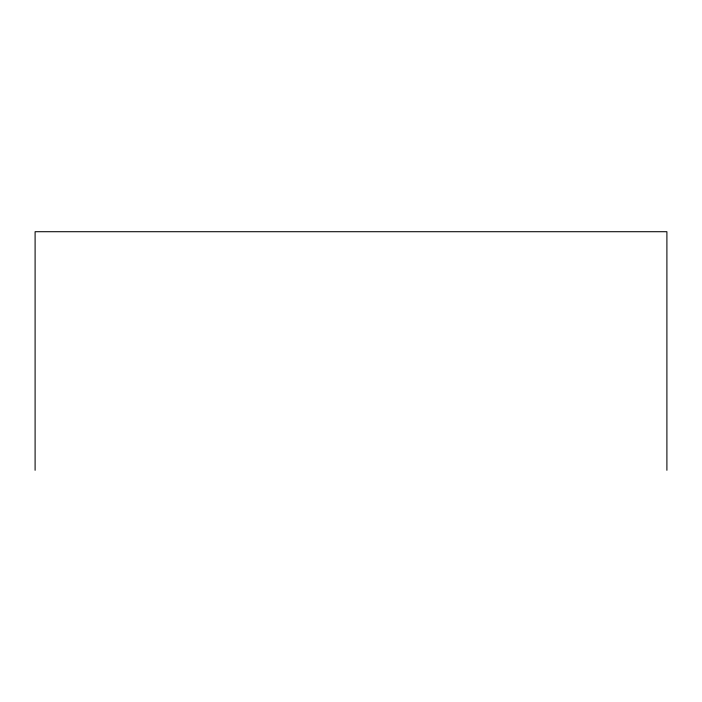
<?xml version="1.0" encoding="UTF-8"?>
<svg xmlns="http://www.w3.org/2000/svg" width="702" height="702" viewBox="0 0 702 702"><rect width="100%" height="100%" fill="white"/><g stroke="black" fill="none" stroke-linecap="round" stroke-linejoin="round"><path stroke-width="1.05" d="M666.9 470.287L666.9 231.713L35.1 231.713L35.1 470.287"/></g></svg>
